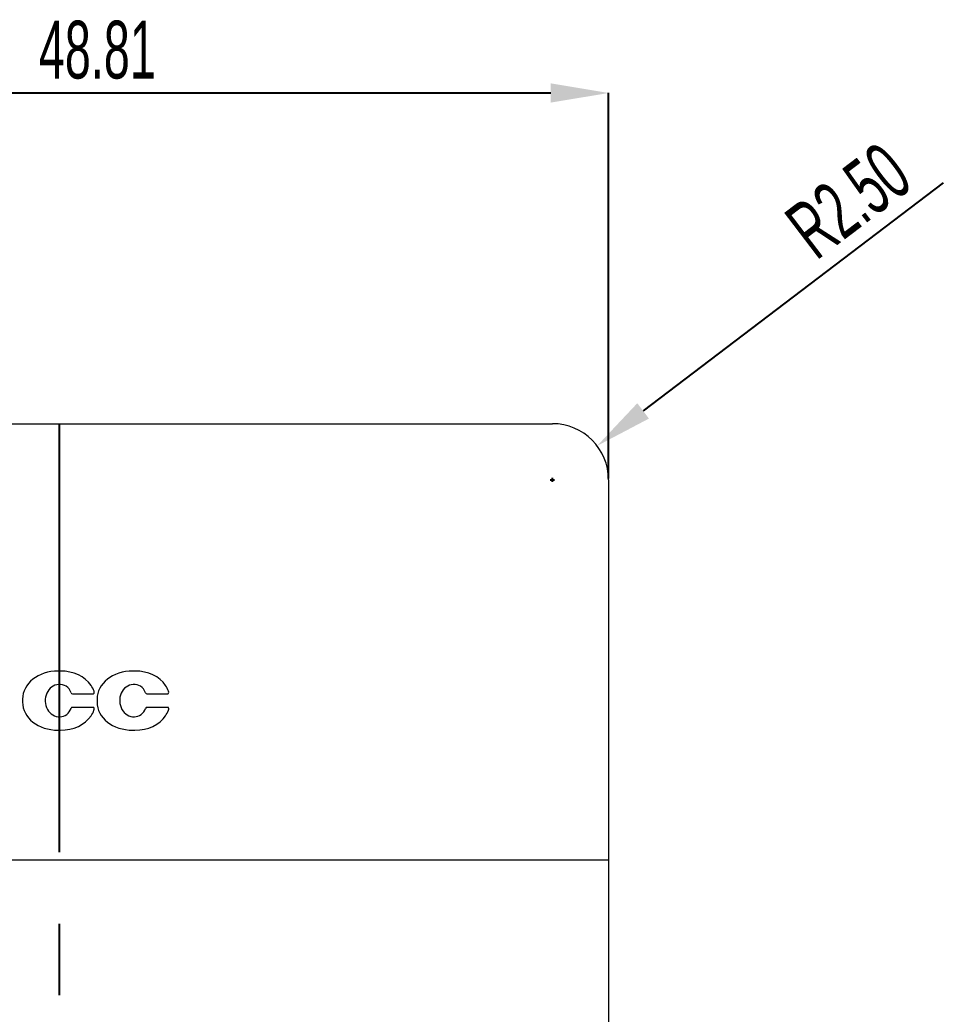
# Model space of a CAD drawing. Header units: millimetres. Extents: x 661 to 1125, y 84 to 277.
# Drawn here: x 950.8 to 991.82, y 232.64 to 276.83 of the extents above; entities that cross this region are included whole.
import ezdxf

# ---------------------------------------------------------------- set-up
doc = ezdxf.new("R2010")
doc.units = ezdxf.units.MM
doc.linetypes.add('CENTER2', pattern=[28.575, 19.05, -3.175, 3.175, -3.175])
doc.styles.add('SLDTEXTSTYLE2', font='TXT', dxfattribs={"width": 0.605})
doc.dimstyles.new('SLDDIMSTYLE0', dxfattribs={"dimtxt": 2.568319, "dimasz": 2.568319, "dimexe": 0, "dimexo": 0.0625, "dimgap": 0.64208, "dimtad": 2, "dimrnd": 1e-09, "dimzin": 4, "dimdsep": 46, "dimtxsty": 'SLDTEXTSTYLE2', "dimsah": 1, "dimcen": 0.09, "dimadec": 0, "dimazin": 0, "dimtfac": 1, "dimtofl": 0, "dimtmove": 0, "dimatfit": 3, "dimfxl": 0, "dimtolj": 1, "dimtzin": 12, "dimarcsym": 0})
doc.dimstyles.new('SLDDIMSTYLE1', dxfattribs={"dimtxt": 2.568319, "dimasz": 2.568319, "dimexe": 0, "dimexo": 0.0625, "dimgap": 0.64208, "dimtad": 2, "dimrnd": 1e-09, "dimzin": 12, "dimdsep": 46, "dimtxsty": 'SLDTEXTSTYLE2', "dimsah": 1, "dimcen": 0.09, "dimadec": 0, "dimazin": 0, "dimtfac": 1, "dimtofl": 0, "dimtmove": 0, "dimatfit": 3, "dimfxl": 0, "dimtolj": 1, "dimtzin": 12, "dimarcsym": 0})

# ---------------------------------------------------------------- blocks, each defined once
blk = doc.blocks.new('*D14')
at = {"color": 0, "linetype": 'Continuous', "lineweight": -2}
for p, q in [((991.819, 269.588), (978.49, 259.449)), ((974.367, 256.38), (974.547, 256.38)), ((974.457, 256.29), (974.457, 256.47))]:
    blk.add_line(p, q, dxfattribs=at)
at = {"color": 0, "linetype": 'Continuous'}
blk.add_solid([(978.231, 259.79), (978.75, 259.108), (976.446, 257.894)], dxfattribs=at)
at = {"layer": 'Defpoints', "color": 0, "linetype": 'Continuous'}
for p in [(976.446, 257.894), (974.457, 256.38)]:
    blk.add_point(p, dxfattribs=at)
at = {"color": 0, "linetype": 'Continuous', "lineweight": 0, "insert": (984.624, 268.148), "char_height": 2.5683, "attachment_point": 1, "rotation": 37.2588, "style": 'SLDTEXTSTYLE2'}
blk.add_mtext('\\A1;R2.50', dxfattribs=at)
blk = doc.blocks.new('*D15')
at = {"color": 0, "linetype": 'Continuous', "lineweight": -2}
for p, q in [((928.147, 256.443), (928.147, 273.579)), ((930.715, 273.579), (974.388, 273.579)), ((976.957, 256.443), (976.957, 273.579))]:
    blk.add_line(p, q, dxfattribs=at)
at = {"color": 0, "linetype": 'Continuous'}
for points in [[(930.715, 274.007), (930.715, 273.151), (928.147, 273.579)], [(974.388, 274.007), (974.388, 273.151), (976.957, 273.579)]]:
    blk.add_solid(points, dxfattribs=at)
at = {"layer": 'Defpoints', "color": 0, "linetype": 'Continuous'}
for p in [(976.957, 273.579), (928.147, 256.38), (976.957, 256.38)]:
    blk.add_point(p, dxfattribs=at)
at = {"color": 0, "linetype": 'Continuous', "lineweight": 0, "insert": (954.24, 276.79), "char_height": 2.5683, "attachment_point": 2, "style": 'SLDTEXTSTYLE2'}
blk.add_mtext('\\A1;48.81', dxfattribs=at)
blk = doc.blocks.new('D')
at = {"color": 7, "linetype": 'Continuous', "lineweight": 15}
for p, q in [((930.647, 258.88), (974.457, 258.88)), ((976.957, 256.38), (976.957, 239.48)), ((952.598, 247.888), (952.505, 247.888)), ((955.907, 247.888), (955.813, 247.888)), ((950.919, 246.637), (950.919, 246.507)), ((953.136, 246.877), (954.072, 246.877)), ((954.227, 246.637), (954.227, 246.507)), ((956.444, 246.877), (957.38, 246.877)), ((954.067, 246.27), (953.136, 246.27)), ((957.375, 246.27), (956.444, 246.27)), ((952.505, 245.255), (952.598, 245.255)), ((955.813, 245.255), (955.907, 245.255)), ((976.957, 239.48), (928.147, 239.48)), ((976.957, 239.48), (976.957, 107.586))]:
    blk.add_line(p, q, dxfattribs=at)
at = {"color": 1, "linetype": 'CENTER2'}
blk.add_line((952.552, 258.88), (952.552, 99.934), dxfattribs=at)
at = {"color": 7, "linetype": 'Continuous', "lineweight": 15}
for centre, radius, start, end in [((974.457, 256.38), 2.5, 0, 90), ((953.015, 246.578), 1.158, 20.8265, 35.2962), ((956.323, 246.578), 1.158, 20.8265, 35.2962), ((953.136, 246.943), 0.0654, 199.489, 270), ((954.067, 246.912), 0.0352, 277.3016, 343.4212), ((953.92, 246.937), 0.184, 348.973, 16.5097), ((956.444, 246.943), 0.0654, 199.489, 270), ((957.375, 246.912), 0.0352, 277.3016, 343.4212), ((957.229, 246.937), 0.184, 348.973, 16.5097), ((953.136, 246.205), 0.0654, 90, 160.511), ((953.024, 246.558), 1.146, 324.7288, 338.7481), ((954.067, 246.235), 0.0352, 9.7934, 90), ((953.92, 246.21), 0.184, 338.7481, 9.7934), ((956.444, 246.205), 0.0654, 90, 160.511), ((956.332, 246.558), 1.146, 324.7288, 338.7481), ((957.375, 246.235), 0.0352, 9.7934, 90), ((957.229, 246.21), 0.184, 338.7481, 9.7934)]:
    blk.add_arc(centre, radius, start, end, dxfattribs=at)
for centre, major_axis, ratio, start_param, end_param in [((952.567, 246.587), (-1.645, 0.129), 0.786632, 4.812033, 6.34497), ((952.476, 246.586), (1.643, 0.245), 0.778144, 0.342748, 1.381332), ((955.875, 246.587), (-1.645, 0.129), 0.786632, 4.812033, 6.34497), ((955.785, 246.586), (1.643, 0.245), 0.778144, 0.342748, 1.381332), ((952.546, 246.572), (0.004, -0.717), 0.865801, 3.181026, 6.328574), ((952.49, 246.572), (-0.283, -0.682), 0.818438, 2.404042, 3.565686), ((955.854, 246.572), (0.004, -0.717), 0.865801, 3.181026, 6.328574), ((955.798, 246.572), (-0.283, -0.682), 0.818438, 2.404042, 3.565686), ((952.567, 246.556), (1.645, 0.129), 0.786632, 3.079808, 4.612745), ((952.49, 246.575), (0.283, -0.682), 0.818438, 5.955155, 7.020736), ((955.875, 246.556), (1.645, 0.129), 0.786632, 3.079808, 4.612745), ((955.798, 246.575), (0.283, -0.682), 0.818438, 5.955155, 7.020736), ((952.476, 246.557), (-1.643, 0.245), 0.778144, 1.760261, 2.798844), ((955.785, 246.557), (-1.643, 0.245), 0.778144, 1.760261, 2.798844)]:
    blk.add_ellipse(centre, major_axis=major_axis, ratio=ratio, start_param=start_param, end_param=end_param, dxfattribs=at)
at = {"color": 7, "linetype": 'Continuous', "lineweight": 0}
dim = blk.add_linear_dim(base=(976.957, 273.579), p1=(928.147, 256.38), p2=(976.957, 256.38), dimstyle='SLDDIMSTYLE1', dxfattribs=at)
dim.commit()
dim.dimension.update_dxf_attribs({"geometry": '*D15', "text_midpoint": (954.24, 273.579), "dimtype": 128})
dim = blk.add_radius_dim(center=(974.457, 256.38), mpoint=(976.446, 257.894), dimstyle='SLDDIMSTYLE0', dxfattribs=at)
dim.commit()
dim.dimension.update_dxf_attribs({"geometry": '*D14', "text_midpoint": (988.938, 267.396), "dimtype": 132})

msp = doc.modelspace()

# ---------------------------------------------------------------- block references
msp.add_blockref('D', (0, 0))

doc.saveas('drawing.dxf')
